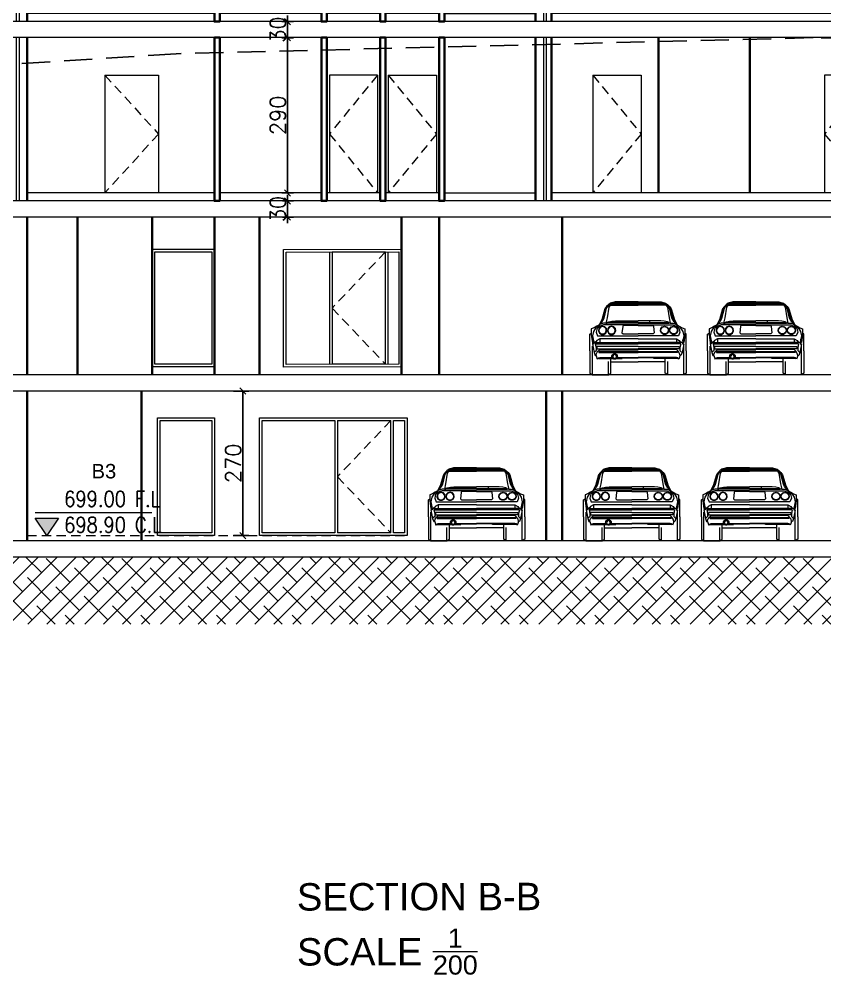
# Model space of a CAD drawing. Header units: metres. Extents: x -322116 to -321123, y -26723 to -26468.
# Drawn here: x -321832.29 to -321817.23, y -26722.71 to -26704.86 of the extents above; entities that cross this region are included whole.
import ezdxf

# ---------------------------------------------------------------- set-up
doc = ezdxf.new("R2010")
doc.units = ezdxf.units.M
doc.header["$LTSCALE"] = 7
doc.header["$MEASUREMENT"] = 0
doc.header["$PDMODE"] = 34
doc.header["$PDSIZE"] = 0.5
for name, pattern in [('1363-TXX-A-XXX-Plots layouts-R02$0$HIDDEN', [0.375, 0.25, -0.125]), ('Hidden', [9.525, 6.35, -3.175]), ('Keyplan G01-C$0$DASHED2', [0.375, 0.25, -0.125])]:
    doc.linetypes.add(name, pattern=pattern)
for name, color, linetype, lineweight in [('1363TX15X-AS301$0$A-FLOR-IDEN', 4, 'Continuous', 18), ('A-ANNO-TXT3', 6, 'Continuous', 30), ('A-DOOR', 134, 'Continuous', 18), ('A-FLOR-HIDN', 9, 'Hidden', 13), ('A-GRID-DIMS', 142, 'Continuous', 9), ('A-WALL-BLWO', 7, 'Continuous', 40), ('L-Structure', 5, 'Continuous', 15), ('plaster', 1, 'Continuous', 0), ('XREF-W09-A-ELEV04$0$A--SECT-TILE', 32, 'Continuous', 5)]:
    doc.layers.add(name, color=color, linetype=linetype, lineweight=lineweight)
doc.layers.add('Layer1', color=2, linetype='Continuous')
doc.styles.add('1363TX15X-AS301$0$EG_SIMPLEX', font='SIMPLEX.shx')
doc.styles.add('EG_SIMPLEX', font='SIMPLEX.shx')
doc.styles.get("Standard").update_dxf_attribs({"font": 'romans.shx', "height": 0.5})
doc.dimstyles.new('ERGA-M-0200', dxfattribs={"dimscale": 1.15, "dimtxt": 0.2, "dimasz": 0.2, "dimexe": 0.1, "dimexo": 0.1, "dimgap": 0.06, "dimtad": 1, "dimdec": 1, "dimlfac": 100, "dimrnd": 5, "dimdsep": 46, "dimtxsty": 'EG_SIMPLEX', "dimblk1": 'OBLIQUE', "dimblk2": 'OBLIQUE', "dimsah": 1, "dimcen": 0.3, "dimclrd": 256, "dimclre": 256, "dimclrt": 2, "dimadec": 0, "dimazin": 0, "dimtfac": 1, "dimtdec": 1, "dimtix": 1, "dimtmove": 2, "dimatfit": 3, "dimldrblk": 'OBLIQUE', "dimfxl": 1, "dimtolj": 1, "dimtzin": 0, "dimarcsym": 0})

# ---------------------------------------------------------------- blocks, each defined once
blk = doc.blocks.new('NEW FOR LEVELS 1 ETAGE')
at = {"layer": 'A-DOOR'}
for p, q in [((-321803.996, -26825.998, -0.001), (-321804.996, -26825.998, -0.001)), ((-321801.97, -26825.998, -0.001), (-321800.97, -26825.998, -0.001)), ((-321796.876, -26825.998, -0.002), (-321797.776, -26825.998, -0.002)), ((-321796.676, -26825.998, -0.002), (-321795.776, -26825.998, -0.002)), ((-321792.853, -26825.998, 0), (-321791.953, -26825.998, 0)), ((-321787.626, -26825.998, 0), (-321788.526, -26825.998, 0)), ((-321786.131, -26828.228, 0), (-321786.131, -26827.228, 0.001)), ((-321786.131, -26827.228, 0.001), (-321786.081, -26827.228, 0.001)), ((-321786.081, -26827.228, 0.001), (-321786.081, -26828.228, 0)), ((-321786.131, -26828.228, 0), (-321786.081, -26828.228, 0))]:
    blk.add_line(p, q, dxfattribs=at)
at = {"layer": 'A-DOOR', "elevation": 0}
for points in [[(-321786.356, -26825.628), (-321787.226, -26825.628), (-321787.226, -26828.228), (-321786.356, -26828.228)], [(-321786.406, -26825.678), (-321787.176, -26825.678), (-321787.176, -26828.178), (-321786.406, -26828.178)]]:
    blk.add_lwpolyline(points, close=True, dxfattribs=at)
at = {"layer": 'A-DOOR'}
for points, elevation in [([(-321804.996, -26825.998), (-321804.996, -26828.198)], -0.001), ([(-321803.996, -26825.998), (-321803.996, -26828.198)], -0.001), ([(-321801.97, -26825.998), (-321801.97, -26828.198)], -0.001), ([(-321800.97, -26825.998), (-321800.97, -26828.198)], -0.001), ([(-321797.776, -26825.998), (-321797.776, -26828.198)], -0.002), ([(-321796.876, -26825.998), (-321796.876, -26828.198)], -0.002), ([(-321796.676, -26825.998), (-321796.676, -26828.198)], -0.002), ([(-321795.776, -26825.998), (-321795.776, -26828.198)], -0.002), ([(-321792.853, -26825.998), (-321792.853, -26828.198)], 0), ([(-321791.953, -26825.998), (-321791.953, -26828.198)], 0), ([(-321788.526, -26825.998), (-321788.526, -26828.198)], 0), ([(-321787.626, -26825.998), (-321787.626, -26828.198)], 0)]:
    blk.add_lwpolyline(points, dxfattribs=dict(at, elevation=elevation))
at = {"layer": 'A-FLOR-HIDN', "linetype": '1363-TXX-A-XXX-Plots layouts-R02$0$HIDDEN', "ltscale": 0.1}
for points, elevation in [([(-321803.996, -26825.998), (-321804.996, -26827.098), (-321803.996, -26828.198)], -0.001), ([(-321801.97, -26825.998), (-321800.97, -26827.098), (-321801.97, -26828.198)], -0.001), ([(-321796.876, -26825.998), (-321797.776, -26827.098), (-321796.876, -26828.198)], -0.002), ([(-321796.676, -26825.998), (-321795.776, -26827.098), (-321796.676, -26828.198)], -0.002), ([(-321792.853, -26825.998), (-321791.953, -26827.098), (-321792.853, -26828.198)], 0), ([(-321787.626, -26825.998), (-321788.526, -26827.098), (-321787.626, -26828.198)], 0)]:
    blk.add_lwpolyline(points, dxfattribs=dict(at, elevation=elevation))
at = {"layer": 'A-WALL-BLWO'}
for p, q in [((-321809.909, -26828.348, -0.001), (-321809.909, -26825.298, 0)), ((-321809.609, -26825.298, -0.001), (-321809.609, -26828.348, 0)), ((-321805.436, -26828.198, -0.001), (-321805.436, -26825.298, -0.001)), ((-321803.726, -26825.298, -0.001), (-321803.726, -26828.348, 0)), ((-321803.426, -26828.348, -0.001), (-321803.426, -26825.298, 0)), ((-321793.926, -26825.298), (-321793.926, -26828.348, 0)), ((-321793.626, -26825.298), (-321793.626, -26828.348, 0)), ((-321791.626, -26828.198, 0), (-321791.626, -26825.298, 0)), ((-321789.921, -26828.198, 0), (-321789.921, -26825.298)), ((-321787.526, -26825.298, -0.001), (-321787.526, -26828.348, 0.001)), ((-321787.226, -26828.348, -0.001), (-321787.226, -26825.298))]:
    blk.add_line(p, q, dxfattribs=at)
for points, elevation in [([(-321799.826, -26825.298), (-321799.926, -26825.298), (-321799.926, -26828.348), (-321799.826, -26828.348)], 0), ([(-321797.826, -26825.298), (-321797.926, -26825.298), (-321797.926, -26828.348), (-321797.826, -26828.348)], -0.001), ([(-321796.726, -26825.298), (-321796.826, -26825.298), (-321796.826, -26828.348), (-321796.726, -26828.348)], -0.001), ([(-321795.626, -26825.298), (-321795.726, -26825.298), (-321795.726, -26828.348), (-321795.626, -26828.348)], 0)]:
    blk.add_lwpolyline(points, close=True, dxfattribs=dict(at, elevation=elevation))
at = {"layer": 'L-Structure'}
for p, q in [((-321787.226, -26825.298, 0), (-321809.909, -26825.298, 0)), ((-321786.156, -26828.348, 0.001), (-321809.909, -26828.348, 0)), ((-321786.156, -26828.348, 0.001), (-321786.156, -26828.228, 0)), ((-321786.156, -26828.228, 0), (-321786.056, -26828.228, 0)), ((-321786.056, -26828.228, 0), (-321786.056, -26828.646, 0.001)), ((-321787.226, -26828.646, 0.001), (-321786.056, -26828.646, 0.001))]:
    blk.add_line(p, q, dxfattribs=at)
at = {"layer": 'XREF-W09-A-ELEV04$0$A--SECT-TILE'}
for p, q in [((-321809.759, -26825.298, -0.001), (-321809.759, -26828.348, -0.001)), ((-321809.709, -26828.348, -0.001), (-321809.709, -26825.298, -0.001)), ((-321803.626, -26828.348, -0.001), (-321803.626, -26825.298, -0.001)), ((-321803.576, -26825.298, -0.001), (-321803.576, -26828.348, -0.001)), ((-321793.776, -26825.298), (-321793.776, -26828.348, 0)), ((-321793.726, -26825.298), (-321793.726, -26828.348, 0)), ((-321787.426, -26828.348, -0.001), (-321787.426, -26825.298, -0.001)), ((-321787.376, -26825.298, -0.001), (-321787.376, -26828.348, -0.001)), ((-321803.726, -26828.198, -0.001), (-321809.609, -26828.198, -0.001)), ((-321799.926, -26828.198, -0.001), (-321803.426, -26828.198, -0.001)), ((-321797.926, -26828.198, -0.001), (-321799.826, -26828.198, -0.001)), ((-321796.826, -26828.198, -0.002), (-321797.826, -26828.198, -0.002)), ((-321795.726, -26828.198, -0.002), (-321796.726, -26828.198, -0.002)), ((-321795.626, -26828.198, -0.001), (-321793.926, -26828.198, -0.001)), ((-321787.526, -26828.198, -0.002), (-321793.626, -26828.198, 0.001)), ((-321787.226, -26828.228, 0), (-321786.156, -26828.228, 0))]:
    blk.add_line(p, q, dxfattribs=at)
blk = doc.blocks.new('NEW FOR CAR')
at = {"layer": 'A-DOOR'}
for p, q in [((-321660.754, -26834.752, 0.001), (-321660.793, -26834.781, 0.001)), ((-321660.761, -26834.765, 0.001), (-321660.787, -26834.778, 0.001)), ((-321660.731, -26834.746, 0.001), (-321660.761, -26834.765, 0.001)), ((-321660.761, -26834.765, 0.001), (-321660.239, -26834.765, 0.001)), ((-321660.728, -26834.741, 0.001), (-321660.754, -26834.752, 0.001)), ((-321660.689, -26834.743, 0.001), (-321660.731, -26834.746, 0.001)), ((-321660.669, -26834.726, 0.001), (-321660.728, -26834.741, 0.001)), ((-321660.239, -26834.743, 0.001), (-321660.689, -26834.743, 0.001)), ((-321660.239, -26834.726, 0.001), (-321660.669, -26834.726, 0.001)), ((-321660.239, -26834.726, 0.001), (-321659.809, -26834.726, 0.001)), ((-321660.239, -26834.743, 0.001), (-321659.789, -26834.743, 0.001)), ((-321659.717, -26834.765, 0.001), (-321660.239, -26834.765, 0.001)), ((-321659.809, -26834.726, 0.001), (-321659.75, -26834.741, 0.001)), ((-321659.789, -26834.743, 0.001), (-321659.747, -26834.746, 0.001)), ((-321659.75, -26834.741, 0.001), (-321659.724, -26834.752, 0.001)), ((-321659.747, -26834.746, 0.001), (-321659.717, -26834.765, 0.001)), ((-321659.724, -26834.752, 0.001), (-321659.685, -26834.781, 0.001)), ((-321659.717, -26834.765, 0.001), (-321659.691, -26834.778, 0.001)), ((-321660.858, -26834.857, 0.001), (-321660.918, -26835.062, 0.001)), ((-321660.889, -26835.016, 0.001), (-321660.846, -26834.843, 0.001)), ((-321660.872, -26835.028, 0.001), (-321660.826, -26834.845, 0.001)), ((-321660.826, -26834.811, 0.001), (-321660.858, -26834.857, 0.001)), ((-321660.846, -26834.843, 0.001), (-321660.813, -26834.811, 0.001)), ((-321660.793, -26834.781, 0.001), (-321660.826, -26834.811, 0.001)), ((-321660.826, -26834.845, 0.001), (-321660.806, -26834.811, 0.001)), ((-321660.787, -26834.824, 0.001), (-321660.819, -26835.022, 0.001)), ((-321660.813, -26834.811, 0.001), (-321660.8, -26834.799, 0.001)), ((-321660.806, -26834.811, 0.001), (-321660.78, -26834.791, 0.001)), ((-321660.8, -26834.799, 0.001), (-321660.806, -26834.811, 0.001)), ((-321660.787, -26834.778, 0.001), (-321660.8, -26834.799, 0.001)), ((-321660.761, -26834.785, 0.001), (-321660.787, -26834.824, 0.001)), ((-321660.78, -26834.791, 0.001), (-321660.761, -26834.785, 0.001)), ((-321660.761, -26834.785, 0.001), (-321660.239, -26834.785, 0.001)), ((-321659.717, -26834.785, 0.001), (-321660.239, -26834.785, 0.001)), ((-321659.717, -26834.785, 0.001), (-321659.691, -26834.824, 0.001)), ((-321659.698, -26834.791, 0.001), (-321659.717, -26834.785, 0.001)), ((-321659.672, -26834.811, 0.001), (-321659.698, -26834.791, 0.001)), ((-321659.691, -26834.778, 0.001), (-321659.678, -26834.799, 0.001)), ((-321659.691, -26834.824, 0.001), (-321659.659, -26835.022, 0.001)), ((-321659.685, -26834.781, 0.001), (-321659.652, -26834.811, 0.001)), ((-321659.665, -26834.811, 0.001), (-321659.678, -26834.799, 0.001)), ((-321659.678, -26834.799, 0.001), (-321659.672, -26834.811, 0.001)), ((-321659.652, -26834.845, 0.001), (-321659.672, -26834.811, 0.001)), ((-321659.632, -26834.843, 0.001), (-321659.665, -26834.811, 0.001)), ((-321659.652, -26834.811, 0.001), (-321659.62, -26834.857, 0.001)), ((-321659.606, -26835.028, 0.001), (-321659.652, -26834.845, 0.001)), ((-321659.589, -26835.016, 0.001), (-321659.632, -26834.843, 0.001)), ((-321659.62, -26834.857, 0.001), (-321659.56, -26835.062, 0.001)), ((-321660.918, -26835.062, 0.001), (-321660.967, -26835.155, 0.001)), ((-321660.956, -26835.15, 0.001), (-321660.889, -26835.016, 0.001)), ((-321660.885, -26835.126, 0.001), (-321660.956, -26835.149, 0.001)), ((-321660.93, -26835.138, 0.001), (-321660.911, -26835.1, 0.001)), ((-321660.911, -26835.1, 0.001), (-321660.895, -26835.074, 0.001)), ((-321660.895, -26835.074, 0.001), (-321660.872, -26835.028, 0.001)), ((-321660.84, -26835.126, 0.001), (-321660.885, -26835.126, 0.001)), ((-321660.819, -26835.022, 0.001), (-321660.84, -26835.126, 0.001)), ((-321660.84, -26835.126, 0.001), (-321660.813, -26835.126, 0.001)), ((-321660.813, -26835.113, 0.001), (-321660.787, -26835.1, 0.001)), ((-321660.239, -26835.113, 0.001), (-321660.813, -26835.113, 0.001)), ((-321660.813, -26835.126, 0.001), (-321660.813, -26835.113, 0.001)), ((-321660.239, -26835.126, 0.001), (-321660.813, -26835.126, 0.001)), ((-321660.787, -26835.1, 0.001), (-321660.728, -26835.087, 0.001)), ((-321660.728, -26835.087, 0.001), (-321660.663, -26835.08, 0.001)), ((-321660.663, -26835.08, 0.001), (-321660.454, -26835.08, 0.001)), ((-321660.454, -26835.08, 0.001), (-321660.239, -26835.08, 0.001)), ((-321660.454, -26835.08, 0.001), (-321660.454, -26835.113, 0.001)), ((-321660.024, -26835.08, 0.001), (-321660.239, -26835.08, 0.001)), ((-321660.239, -26835.113, 0.001), (-321659.665, -26835.113, 0.001)), ((-321660.239, -26835.126, 0.001), (-321659.665, -26835.126, 0.001)), ((-321659.815, -26835.08, 0.001), (-321660.024, -26835.08, 0.001)), ((-321660.024, -26835.08, 0.001), (-321660.024, -26835.113, 0.001)), ((-321659.75, -26835.087, 0.001), (-321659.815, -26835.08, 0.001)), ((-321659.691, -26835.1, 0.001), (-321659.75, -26835.087, 0.001)), ((-321659.665, -26835.113, 0.001), (-321659.691, -26835.1, 0.001)), ((-321659.665, -26835.126, 0.001), (-321659.665, -26835.113, 0.001)), ((-321659.638, -26835.126, 0.001), (-321659.665, -26835.126, 0.001)), ((-321659.659, -26835.022, 0.001), (-321659.638, -26835.126, 0.001)), ((-321659.638, -26835.126, 0.001), (-321659.593, -26835.126, 0.001)), ((-321659.583, -26835.074, 0.001), (-321659.606, -26835.028, 0.001)), ((-321659.593, -26835.126, 0.001), (-321659.522, -26835.149, 0.001)), ((-321659.522, -26835.15, 0.001), (-321659.589, -26835.016, 0.001)), ((-321659.567, -26835.1, 0.001), (-321659.583, -26835.074, 0.001)), ((-321659.548, -26835.138, 0.001), (-321659.567, -26835.1, 0.001)), ((-321659.56, -26835.062, 0.001), (-321659.511, -26835.155, 0.001)), ((-321661.139, -26835.326, 0.001), (-321661.113, -26835.307, 0.001)), ((-321661.061, -26835.211, 0.001), (-321661.113, -26835.23, 0.001)), ((-321661.113, -26835.23, 0.001), (-321661.113, -26835.342, 0.001)), ((-321661.074, -26835.276, 0.001), (-321661.093, -26835.361, 0.001)), ((-321661.023, -26835.198, 0.001), (-321661.074, -26835.276, 0.001)), ((-321661.01, -26835.178, 0.001), (-321661.061, -26835.211, 0.001)), ((-321661.005, -26835.183, 0.001), (-321661.023, -26835.198, 0.001)), ((-321661.004, -26835.217, 0.001), (-321661.022, -26835.289, 0.001)), ((-321661.022, -26835.289, 0.001), (-321660.995, -26835.361, 0.001)), ((-321660.967, -26835.155, 0.001), (-321661.01, -26835.178, 0.001)), ((-321660.956, -26835.149, 0.001), (-321661.005, -26835.183, 0.001)), ((-321660.956, -26835.178, 0.001), (-321661.004, -26835.217, 0.001)), ((-321660.973, -26835.224, 0.001), (-321660.98, -26835.268, 0.001)), ((-321660.98, -26835.268, 0.001), (-321660.961, -26835.308, 0.001)), ((-321660.945, -26835.191, 0.001), (-321660.973, -26835.224, 0.001)), ((-321660.967, -26835.227, 0.001), (-321660.972, -26835.267, 0.001)), ((-321660.972, -26835.267, 0.001), (-321660.956, -26835.303, 0.001)), ((-321660.941, -26835.197, 0.001), (-321660.967, -26835.227, 0.001)), ((-321660.961, -26835.308, 0.001), (-321660.924, -26835.332, 0.001)), ((-321660.885, -26835.152, 0.001), (-321660.956, -26835.178, 0.001)), ((-321660.956, -26835.303, 0.001), (-321660.922, -26835.325, 0.001)), ((-321660.902, -26835.178, 0.001), (-321660.945, -26835.191, 0.001)), ((-321660.902, -26835.185, 0.001), (-321660.941, -26835.197, 0.001)), ((-321660.86, -26835.191, 0.001), (-321660.902, -26835.178, 0.001)), ((-321660.864, -26835.197, 0.001), (-321660.902, -26835.185, 0.001)), ((-321660.878, -26835.152, 0.001), (-321660.885, -26835.152, 0.001)), ((-321660.882, -26835.325, 0.001), (-321660.849, -26835.303, 0.001)), ((-321660.88, -26835.332, 0.001), (-321660.843, -26835.308, 0.001)), ((-321660.239, -26835.152, 0.001), (-321660.878, -26835.152, 0.001)), ((-321660.837, -26835.227, 0.001), (-321660.864, -26835.197, 0.001)), ((-321660.831, -26835.224, 0.001), (-321660.86, -26835.191, 0.001)), ((-321660.849, -26835.303, 0.001), (-321660.832, -26835.267, 0.001)), ((-321660.843, -26835.308, 0.001), (-321660.825, -26835.268, 0.001)), ((-321660.832, -26835.267, 0.001), (-321660.837, -26835.227, 0.001)), ((-321660.825, -26835.268, 0.001), (-321660.831, -26835.224, 0.001)), ((-321660.806, -26835.224, 0.001), (-321660.812, -26835.268, 0.001)), ((-321660.812, -26835.268, 0.001), (-321660.794, -26835.308, 0.001)), ((-321660.777, -26835.191, 0.001), (-321660.806, -26835.224, 0.001)), ((-321660.799, -26835.227, 0.001), (-321660.805, -26835.267, 0.001)), ((-321660.805, -26835.267, 0.001), (-321660.788, -26835.303, 0.001)), ((-321660.773, -26835.197, 0.001), (-321660.799, -26835.227, 0.001)), ((-321660.794, -26835.308, 0.001), (-321660.757, -26835.332, 0.001)), ((-321660.788, -26835.303, 0.001), (-321660.755, -26835.325, 0.001)), ((-321660.735, -26835.178, 0.001), (-321660.777, -26835.191, 0.001)), ((-321660.735, -26835.185, 0.001), (-321660.773, -26835.197, 0.001)), ((-321660.692, -26835.191, 0.001), (-321660.735, -26835.178, 0.001)), ((-321660.696, -26835.197, 0.001), (-321660.735, -26835.185, 0.001)), ((-321660.715, -26835.325, 0.001), (-321660.681, -26835.303, 0.001)), ((-321660.713, -26835.332, 0.001), (-321660.676, -26835.308, 0.001)), ((-321660.67, -26835.227, 0.001), (-321660.696, -26835.197, 0.001)), ((-321660.663, -26835.224, 0.001), (-321660.692, -26835.191, 0.001)), ((-321660.681, -26835.303, 0.001), (-321660.664, -26835.267, 0.001)), ((-321660.676, -26835.308, 0.001), (-321660.657, -26835.268, 0.001)), ((-321660.664, -26835.267, 0.001), (-321660.67, -26835.227, 0.001)), ((-321660.657, -26835.268, 0.001), (-321660.663, -26835.224, 0.001)), ((-321660.526, -26835.185, 0.001), (-321660.539, -26835.302, 0.001)), ((-321660.539, -26835.302, 0.001), (-321660.519, -26835.322, 0.001)), ((-321660.519, -26835.165, 0.001), (-321660.526, -26835.185, 0.001)), ((-321660.239, -26835.165, 0.001), (-321660.519, -26835.165, 0.001)), ((-321660.239, -26835.152, 0.001), (-321659.6, -26835.152, 0.001)), ((-321660.239, -26835.165, 0.001), (-321659.959, -26835.165, 0.001)), ((-321659.959, -26835.165, 0.001), (-321659.952, -26835.185, 0.001)), ((-321659.939, -26835.302, 0.001), (-321659.959, -26835.322, 0.001)), ((-321659.952, -26835.185, 0.001), (-321659.939, -26835.302, 0.001)), ((-321659.821, -26835.268, 0.001), (-321659.815, -26835.224, 0.001)), ((-321659.802, -26835.308, 0.001), (-321659.821, -26835.268, 0.001)), ((-321659.815, -26835.224, 0.001), (-321659.786, -26835.191, 0.001)), ((-321659.814, -26835.267, 0.001), (-321659.808, -26835.227, 0.001)), ((-321659.797, -26835.303, 0.001), (-321659.814, -26835.267, 0.001)), ((-321659.808, -26835.227, 0.001), (-321659.782, -26835.197, 0.001)), ((-321659.765, -26835.332, 0.001), (-321659.802, -26835.308, 0.001)), ((-321659.763, -26835.325, 0.001), (-321659.797, -26835.303, 0.001)), ((-321659.786, -26835.191, 0.001), (-321659.743, -26835.178, 0.001)), ((-321659.782, -26835.197, 0.001), (-321659.743, -26835.185, 0.001)), ((-321659.743, -26835.178, 0.001), (-321659.701, -26835.191, 0.001)), ((-321659.743, -26835.185, 0.001), (-321659.705, -26835.197, 0.001)), ((-321659.69, -26835.303, 0.001), (-321659.723, -26835.325, 0.001)), ((-321659.684, -26835.308, 0.001), (-321659.721, -26835.332, 0.001)), ((-321659.705, -26835.197, 0.001), (-321659.679, -26835.227, 0.001)), ((-321659.701, -26835.191, 0.001), (-321659.672, -26835.224, 0.001)), ((-321659.673, -26835.267, 0.001), (-321659.69, -26835.303, 0.001)), ((-321659.666, -26835.268, 0.001), (-321659.684, -26835.308, 0.001)), ((-321659.679, -26835.227, 0.001), (-321659.673, -26835.267, 0.001)), ((-321659.672, -26835.224, 0.001), (-321659.666, -26835.268, 0.001)), ((-321659.653, -26835.268, 0.001), (-321659.647, -26835.224, 0.001)), ((-321659.635, -26835.308, 0.001), (-321659.653, -26835.268, 0.001)), ((-321659.647, -26835.224, 0.001), (-321659.618, -26835.191, 0.001)), ((-321659.646, -26835.267, 0.001), (-321659.64, -26835.227, 0.001)), ((-321659.629, -26835.303, 0.001), (-321659.646, -26835.267, 0.001)), ((-321659.64, -26835.227, 0.001), (-321659.614, -26835.197, 0.001)), ((-321659.598, -26835.332, 0.001), (-321659.635, -26835.308, 0.001)), ((-321659.596, -26835.325, 0.001), (-321659.629, -26835.303, 0.001)), ((-321659.618, -26835.191, 0.001), (-321659.576, -26835.178, 0.001)), ((-321659.614, -26835.197, 0.001), (-321659.576, -26835.185, 0.001)), ((-321659.6, -26835.152, 0.001), (-321659.593, -26835.152, 0.001)), ((-321659.593, -26835.152, 0.001), (-321659.522, -26835.178, 0.001)), ((-321659.576, -26835.178, 0.001), (-321659.533, -26835.191, 0.001)), ((-321659.576, -26835.185, 0.001), (-321659.537, -26835.197, 0.001)), ((-321659.522, -26835.303, 0.001), (-321659.556, -26835.325, 0.001)), ((-321659.517, -26835.308, 0.001), (-321659.554, -26835.332, 0.001)), ((-321659.537, -26835.197, 0.001), (-321659.511, -26835.227, 0.001)), ((-321659.533, -26835.191, 0.001), (-321659.505, -26835.224, 0.001)), ((-321659.522, -26835.149, 0.001), (-321659.473, -26835.183, 0.001)), ((-321659.522, -26835.178, 0.001), (-321659.474, -26835.217, 0.001)), ((-321659.506, -26835.267, 0.001), (-321659.522, -26835.303, 0.001)), ((-321659.498, -26835.268, 0.001), (-321659.517, -26835.308, 0.001)), ((-321659.511, -26835.155, 0.001), (-321659.468, -26835.178, 0.001)), ((-321659.511, -26835.227, 0.001), (-321659.506, -26835.267, 0.001)), ((-321659.505, -26835.224, 0.001), (-321659.498, -26835.268, 0.001)), ((-321659.456, -26835.289, 0.001), (-321659.483, -26835.361, 0.001)), ((-321659.474, -26835.217, 0.001), (-321659.456, -26835.289, 0.001)), ((-321659.473, -26835.183, 0.001), (-321659.455, -26835.198, 0.001)), ((-321659.468, -26835.178, 0.001), (-321659.417, -26835.211, 0.001)), ((-321659.455, -26835.198, 0.001), (-321659.404, -26835.276, 0.001)), ((-321659.417, -26835.211, 0.001), (-321659.365, -26835.23, 0.001)), ((-321659.404, -26835.276, 0.001), (-321659.385, -26835.361, 0.001)), ((-321659.365, -26835.23, 0.001), (-321659.365, -26835.342, 0.001)), ((-321659.339, -26835.326, 0.001), (-321659.365, -26835.307, 0.001)), ((-321661.139, -26835.642, 0.001), (-321661.139, -26835.326, 0.001)), ((-321661.113, -26835.342, 0.001), (-321661.093, -26835.485, 0.001)), ((-321661.093, -26835.361, 0.001), (-321661.067, -26835.485, 0.001)), ((-321661.093, -26835.485, 0.001), (-321661.067, -26835.485, 0.001)), ((-321661.091, -26835.425, 0.001), (-321661.087, -26835.452, 0.001)), ((-321661.084, -26835.425, 0.001), (-321661.091, -26835.425, 0.001)), ((-321661.087, -26835.452, 0.001), (-321661.079, -26835.452, 0.001)), ((-321661.079, -26835.452, 0.001), (-321661.084, -26835.425, 0.001)), ((-321661.083, -26835.509, 0.001), (-321661.083, -26835.488, 0.001)), ((-321661.022, -26835.465, 0.001), (-321661.067, -26835.485, 0.001)), ((-321661.067, -26835.485, 0.001), (-321660.239, -26835.485, 0.001)), ((-321661.067, -26835.485, 0.001), (-321661.067, -26835.511, 0.001)), ((-321661.01, -26835.449, 0.001), (-321661.022, -26835.465, 0.001)), ((-321660.956, -26835.419, 0.001), (-321661.01, -26835.449, 0.001)), ((-321660.995, -26835.361, 0.001), (-321660.239, -26835.361, 0.001)), ((-321660.239, -26835.419, 0.001), (-321660.956, -26835.419, 0.001)), ((-321660.956, -26835.419, 0.001), (-321660.956, -26835.485, 0.001)), ((-321660.924, -26835.332, 0.001), (-321660.88, -26835.332, 0.001)), ((-321660.922, -26835.325, 0.001), (-321660.882, -26835.325, 0.001)), ((-321660.757, -26835.332, 0.001), (-321660.713, -26835.332, 0.001)), ((-321660.755, -26835.325, 0.001), (-321660.715, -26835.325, 0.001)), ((-321660.519, -26835.322, 0.001), (-321660.239, -26835.322, 0.001)), ((-321659.959, -26835.322, 0.001), (-321660.239, -26835.322, 0.001)), ((-321659.483, -26835.361, 0.001), (-321660.239, -26835.361, 0.001)), ((-321660.239, -26835.419, 0.001), (-321659.522, -26835.419, 0.001)), ((-321659.411, -26835.485, 0.001), (-321660.239, -26835.485, 0.001)), ((-321659.721, -26835.332, 0.001), (-321659.765, -26835.332, 0.001)), ((-321659.723, -26835.325, 0.001), (-321659.763, -26835.325, 0.001)), ((-321659.554, -26835.332, 0.001), (-321659.598, -26835.332, 0.001)), ((-321659.556, -26835.325, 0.001), (-321659.596, -26835.325, 0.001)), ((-321659.522, -26835.419, 0.001), (-321659.468, -26835.449, 0.001)), ((-321659.522, -26835.419, 0.001), (-321659.522, -26835.485, 0.001)), ((-321659.468, -26835.449, 0.001), (-321659.456, -26835.465, 0.001)), ((-321659.456, -26835.465, 0.001), (-321659.411, -26835.485, 0.001)), ((-321659.385, -26835.361, 0.001), (-321659.411, -26835.485, 0.001)), ((-321659.411, -26835.485, 0.001), (-321659.411, -26835.511, 0.001)), ((-321659.385, -26835.485, 0.001), (-321659.411, -26835.485, 0.001)), ((-321659.399, -26835.452, 0.001), (-321659.394, -26835.425, 0.001)), ((-321659.391, -26835.452, 0.001), (-321659.399, -26835.452, 0.001)), ((-321659.395, -26835.509, 0.001), (-321659.395, -26835.488, 0.001)), ((-321659.394, -26835.425, 0.001), (-321659.387, -26835.425, 0.001)), ((-321659.387, -26835.425, 0.001), (-321659.391, -26835.452, 0.001)), ((-321659.365, -26835.342, 0.001), (-321659.385, -26835.485, 0.001)), ((-321659.339, -26835.642, 0.001), (-321659.339, -26835.326, 0.001)), ((-321661.139, -26835.642, 0.001), (-321661.139, -26836.058, 0.001)), ((-321661.093, -26835.511, 0.001), (-321661.08, -26835.576, 0.001)), ((-321661.067, -26835.511, 0.001), (-321661.093, -26835.511, 0.001)), ((-321661.093, -26836.091, 0.001), (-321661.093, -26835.551, 0.001)), ((-321661.08, -26835.576, 0.001), (-321661.061, -26835.674, 0.001)), ((-321661.022, -26835.635, 0.001), (-321661.054, -26835.667, 0.001)), ((-321661.038, -26835.511, 0.001), (-321660.239, -26835.511, 0.001)), ((-321661.038, -26835.511, 0.001), (-321661.022, -26835.576, 0.001)), ((-321661.022, -26835.576, 0.001), (-321661.022, -26835.635, 0.001)), ((-321661.015, -26835.687, 0.001), (-321661, -26835.667, 0.001)), ((-321660.239, -26835.557, 0.001), (-321661.008, -26835.557, 0.001)), ((-321661.008, -26835.557, 0.001), (-321661.008, -26835.602, 0.001)), ((-321661.008, -26835.602, 0.001), (-321660.239, -26835.602, 0.001)), ((-321661, -26835.667, 0.001), (-321660.989, -26835.648, 0.001)), ((-321660.989, -26835.648, 0.001), (-321660.981, -26835.638, 0.001)), ((-321660.981, -26835.638, 0.001), (-321660.962, -26835.622, 0.001)), ((-321660.239, -26835.654, 0.001), (-321660.974, -26835.654, 0.001)), ((-321660.974, -26835.654, 0.001), (-321660.974, -26835.674, 0.001)), ((-321660.962, -26835.622, 0.001), (-321660.932, -26835.615, 0.001)), ((-321660.932, -26835.615, 0.001), (-321660.239, -26835.615, 0.001)), ((-321659.44, -26835.511, 0.001), (-321660.239, -26835.511, 0.001)), ((-321660.239, -26835.557, 0.001), (-321659.47, -26835.557, 0.001)), ((-321659.47, -26835.602, 0.001), (-321660.239, -26835.602, 0.001)), ((-321659.546, -26835.615, 0.001), (-321660.239, -26835.615, 0.001)), ((-321660.239, -26835.654, 0.001), (-321659.504, -26835.654, 0.001)), ((-321659.516, -26835.622, 0.001), (-321659.546, -26835.615, 0.001)), ((-321659.497, -26835.638, 0.001), (-321659.516, -26835.622, 0.001)), ((-321659.504, -26835.654, 0.001), (-321659.504, -26835.674, 0.001)), ((-321659.489, -26835.648, 0.001), (-321659.497, -26835.638, 0.001)), ((-321659.478, -26835.667, 0.001), (-321659.489, -26835.648, 0.001)), ((-321659.463, -26835.687, 0.001), (-321659.478, -26835.667, 0.001)), ((-321659.47, -26835.557, 0.001), (-321659.47, -26835.602, 0.001)), ((-321659.44, -26835.511, 0.001), (-321659.456, -26835.576, 0.001)), ((-321659.456, -26835.576, 0.001), (-321659.456, -26835.635, 0.001)), ((-321659.456, -26835.635, 0.001), (-321659.424, -26835.667, 0.001)), ((-321659.398, -26835.576, 0.001), (-321659.417, -26835.674, 0.001)), ((-321659.411, -26835.511, 0.001), (-321659.385, -26835.511, 0.001)), ((-321659.385, -26835.511, 0.001), (-321659.398, -26835.576, 0.001)), ((-321659.385, -26836.091, 0.001), (-321659.385, -26835.551, 0.001)), ((-321659.339, -26835.642, 0.001), (-321659.339, -26836.058, 0.001)), ((-321661.061, -26835.674, 0.001), (-321661.041, -26835.726, 0.001)), ((-321661.041, -26835.726, 0.001), (-321661.022, -26835.726, 0.001)), ((-321661.025, -26835.726, 0.001), (-321661.015, -26835.687, 0.001)), ((-321661.022, -26835.726, 0.001), (-321661.006, -26835.785, 0.001)), ((-321661.006, -26835.785, 0.001), (-321660.998, -26835.798, 0.001)), ((-321660.998, -26835.798, 0.001), (-321660.995, -26835.785, 0.001)), ((-321660.995, -26835.785, 0.001), (-321660.976, -26835.772, 0.001)), ((-321660.981, -26835.785, 0.001), (-321660.699, -26835.785, 0.001)), ((-321660.976, -26835.772, 0.001), (-321660.956, -26835.765, 0.001)), ((-321660.974, -26835.674, 0.001), (-321660.239, -26835.674, 0.001)), ((-321660.956, -26835.765, 0.001), (-321660.728, -26835.765, 0.001)), ((-321660.794, -26836.091, 0.001), (-321660.794, -26835.839, 0.001)), ((-321660.748, -26836.056, 0.001), (-321660.748, -26835.789, 0.001)), ((-321660.748, -26835.843, 0.001), (-321660.239, -26835.843, 0.001)), ((-321660.728, -26835.765, 0.001), (-321660.726, -26835.733, 0.001)), ((-321660.726, -26835.733, 0.001), (-321660.722, -26835.713, 0.001)), ((-321660.722, -26835.713, 0.001), (-321660.689, -26835.693, 0.001)), ((-321660.717, -26835.727, 0.001), (-321660.721, -26835.752, 0.001)), ((-321660.721, -26835.752, 0.001), (-321660.71, -26835.775, 0.001)), ((-321660.701, -26835.707, 0.001), (-321660.717, -26835.727, 0.001)), ((-321660.708, -26835.731, 0.001), (-321660.711, -26835.751, 0.001)), ((-321660.711, -26835.751, 0.001), (-321660.703, -26835.769, 0.001)), ((-321660.71, -26835.775, 0.001), (-321660.689, -26835.789, 0.001)), ((-321660.695, -26835.716, 0.001), (-321660.708, -26835.731, 0.001)), ((-321660.703, -26835.769, 0.001), (-321660.686, -26835.78, 0.001)), ((-321660.676, -26835.7, 0.001), (-321660.701, -26835.707, 0.001)), ((-321660.676, -26835.71, 0.001), (-321660.695, -26835.716, 0.001)), ((-321660.689, -26835.693, 0.001), (-321660.663, -26835.693, 0.001)), ((-321660.689, -26835.789, 0.001), (-321660.663, -26835.789, 0.001)), ((-321660.686, -26835.78, 0.001), (-321660.666, -26835.78, 0.001)), ((-321660.651, -26835.707, 0.001), (-321660.676, -26835.7, 0.001)), ((-321660.657, -26835.716, 0.001), (-321660.676, -26835.71, 0.001)), ((-321660.666, -26835.78, 0.001), (-321660.649, -26835.769, 0.001)), ((-321660.663, -26835.693, 0.001), (-321660.63, -26835.713, 0.001)), ((-321660.663, -26835.789, 0.001), (-321660.641, -26835.775, 0.001)), ((-321660.643, -26835.731, 0.001), (-321660.657, -26835.716, 0.001)), ((-321660.634, -26835.727, 0.001), (-321660.651, -26835.707, 0.001)), ((-321660.651, -26835.785, 0.001), (-321660.536, -26835.785, 0.001)), ((-321660.649, -26835.769, 0.001), (-321660.641, -26835.751, 0.001)), ((-321660.641, -26835.751, 0.001), (-321660.643, -26835.731, 0.001)), ((-321660.641, -26835.775, 0.001), (-321660.631, -26835.752, 0.001)), ((-321660.631, -26835.752, 0.001), (-321660.634, -26835.727, 0.001)), ((-321660.63, -26835.713, 0.001), (-321660.626, -26835.733, 0.001)), ((-321660.626, -26835.733, 0.001), (-321660.624, -26835.765, 0.001)), ((-321660.624, -26835.765, 0.001), (-321660.239, -26835.765, 0.001)), ((-321660.536, -26835.771, 0.001), (-321660.239, -26835.772, 0.001)), ((-321660.536, -26835.785, 0.001), (-321660.536, -26835.771, 0.001)), ((-321659.504, -26835.674, 0.001), (-321660.239, -26835.674, 0.001)), ((-321659.522, -26835.765, 0.001), (-321660.239, -26835.765, 0.001)), ((-321659.942, -26835.771, 0.001), (-321660.239, -26835.772, 0.001)), ((-321659.73, -26835.843, 0.001), (-321660.239, -26835.843, 0.001)), ((-321659.942, -26835.785, 0.001), (-321659.942, -26835.771, 0.001)), ((-321659.497, -26835.785, 0.001), (-321659.942, -26835.785, 0.001)), ((-321659.73, -26836.056, 0.001), (-321659.73, -26835.789, 0.001)), ((-321659.684, -26836.091, 0.001), (-321659.684, -26835.839, 0.001)), ((-321659.502, -26835.772, 0.001), (-321659.522, -26835.765, 0.001)), ((-321659.483, -26835.785, 0.001), (-321659.502, -26835.772, 0.001)), ((-321659.48, -26835.798, 0.001), (-321659.483, -26835.785, 0.001)), ((-321659.472, -26835.785, 0.001), (-321659.48, -26835.798, 0.001)), ((-321659.456, -26835.726, 0.001), (-321659.472, -26835.785, 0.001)), ((-321659.453, -26835.726, 0.001), (-321659.463, -26835.687, 0.001)), ((-321659.437, -26835.726, 0.001), (-321659.456, -26835.726, 0.001)), ((-321659.417, -26835.674, 0.001), (-321659.437, -26835.726, 0.001)), ((-321661.139, -26836.058, 0.001), (-321661.093, -26836.091, 0.001)), ((-321661.093, -26836.091, 0.001), (-321660.794, -26836.091, 0.001)), ((-321660.794, -26836.091, 0.001), (-321660.748, -26836.056, 0.001)), ((-321659.684, -26836.091, 0.001), (-321659.73, -26836.056, 0.001)), ((-321659.385, -26836.091, 0.001), (-321659.684, -26836.091, 0.001)), ((-321659.339, -26836.058, 0.001), (-321659.385, -26836.091, 0.001))]:
    blk.add_line(p, q, dxfattribs=at)
blk = doc.blocks.new('*U133')
blk.add_hatch(color=256).paths.add_polyline_path([(150, 225), (-150, 225), (0, 0)])
blk.add_line((-150, 300), (1362, 300))
blk.add_lwpolyline([(-150, 225), (150, 225), (0, 0)], close=True)
at = {"style": '1363TX15X-AS301$0$EG_SIMPLEX', "width": 0.85}
for tag, p in [('F.F.L.', (225, 375)), ('C.L.', (225, 39))]:
    blk.add_attdef(tag, p, '', height=200, dxfattribs=at)
blk = doc.blocks.new('_OBLIQUE')
at = {"color": 0, "linetype": 'ByBlock'}
blk.add_line((-0.5, -0.5), (0.5, 0.5), dxfattribs=at)
blk = doc.blocks.new('*D121')
at = {"layer": 'A-GRID-DIMS', "lineweight": -2, "transparency": 16777216}
for p, q in [((-321827.382, -26705.209), (-321827.162, -26705.209)), ((-321827.277, -26708.109), (-321827.277, -26705.209)), ((-321827.382, -26708.109), (-321827.162, -26708.109))]:
    blk.add_line(p, q, dxfattribs=at)
at = {"layer": 'Defpoints', "color": 0, "transparency": 16777216}
for p in [(-321827.497, -26705.209, 0), (-321827.277, -26705.209), (-321827.497, -26708.109, 0.001)]:
    blk.add_point(p, dxfattribs=at)
at = {"layer": 'A-GRID-DIMS', "lineweight": -2, "transparency": 16777216, "xscale": 0.115, "yscale": 0.115, "zscale": 0.115}
for p, rotation in [((-321827.277, -26705.209), 90), ((-321827.277, -26708.109), 270)]:
    blk.add_blockref('_OBLIQUE', p, dxfattribs=dict(at, rotation=rotation))
at = {"layer": 'A-GRID-DIMS', "color": 2, "transparency": 16777216, "insert": (-321827.455, -26706.659), "char_height": 0.2875, "attachment_point": 5, "rotation": 90, "style": 'EG_SIMPLEX'}
blk.add_mtext('\\A1;290', dxfattribs=at)
blk = doc.blocks.new('*D116')
at = {"layer": 'A-GRID-DIMS', "lineweight": -2, "transparency": 16777216}
for p, q in [((-321827.277, -26708.259), (-321827.277, -26708.144)), ((-321827.371, -26708.259), (-321827.162, -26708.259)), ((-321827.277, -26708.559), (-321827.277, -26708.259)), ((-321827.371, -26708.559), (-321827.162, -26708.559)), ((-321827.277, -26708.559), (-321827.277, -26708.674))]:
    blk.add_line(p, q, dxfattribs=at)
at = {"layer": 'Defpoints', "color": 0, "transparency": 16777216}
for p in [(-321827.486, -26708.259, 0.001), (-321827.277, -26708.259), (-321827.486, -26708.559, 0.001)]:
    blk.add_point(p, dxfattribs=at)
at = {"layer": 'A-GRID-DIMS', "lineweight": -2, "transparency": 16777216, "xscale": 0.115, "yscale": 0.115, "zscale": 0.115}
for p, rotation in [((-321827.277, -26708.259), 270), ((-321827.277, -26708.559), 90)]:
    blk.add_blockref('_OBLIQUE', p, dxfattribs=dict(at, rotation=rotation))
at = {"layer": 'A-GRID-DIMS', "color": 2, "transparency": 16777216, "insert": (-321827.455, -26708.409), "char_height": 0.2875, "attachment_point": 5, "rotation": 90, "style": 'EG_SIMPLEX'}
blk.add_mtext('\\A1;30', dxfattribs=at)
blk = doc.blocks.new('*D117')
at = {"layer": 'A-GRID-DIMS', "lineweight": -2, "transparency": 16777216}
for p, q in [((-321827.277, -26704.909), (-321827.277, -26704.794)), ((-321827.382, -26704.909), (-321827.162, -26704.909)), ((-321827.277, -26705.209), (-321827.277, -26704.909)), ((-321827.382, -26705.209), (-321827.162, -26705.209)), ((-321827.277, -26705.209), (-321827.277, -26705.324))]:
    blk.add_line(p, q, dxfattribs=at)
at = {"layer": 'Defpoints', "color": 0, "transparency": 16777216}
for p in [(-321827.497, -26704.909, 0), (-321827.277, -26704.909), (-321827.497, -26705.209, 0)]:
    blk.add_point(p, dxfattribs=at)
at = {"layer": 'A-GRID-DIMS', "lineweight": -2, "transparency": 16777216, "xscale": 0.115, "yscale": 0.115, "zscale": 0.115}
for p, rotation in [((-321827.277, -26704.909), 270), ((-321827.277, -26705.209), 90)]:
    blk.add_blockref('_OBLIQUE', p, dxfattribs=dict(at, rotation=rotation))
at = {"layer": 'A-GRID-DIMS', "color": 2, "transparency": 16777216, "insert": (-321827.455, -26705.059), "char_height": 0.2875, "attachment_point": 5, "rotation": 90, "style": 'EG_SIMPLEX'}
blk.add_mtext('\\A1;30', dxfattribs=at)
blk = doc.blocks.new('*D130')
at = {"layer": 'A-GRID-DIMS', "lineweight": -2, "transparency": 16777216}
for p, q in [((-321828.286, -26711.809), (-321827.997, -26711.809)), ((-321828.112, -26711.809), (-321828.112, -26714.509)), ((-321828.286, -26714.509), (-321827.997, -26714.509))]:
    blk.add_line(p, q, dxfattribs=at)
at = {"layer": 'Defpoints', "color": 0, "transparency": 16777216}
for p in [(-321828.401, -26711.809, 0.001), (-321828.401, -26714.509, 0.001), (-321828.112, -26714.509)]:
    blk.add_point(p, dxfattribs=at)
at = {"layer": 'A-GRID-DIMS', "lineweight": -2, "transparency": 16777216, "xscale": 0.115, "yscale": 0.115, "zscale": 0.115}
for p, rotation in [((-321828.112, -26711.809), 90), ((-321828.112, -26714.509), 270)]:
    blk.add_blockref('_OBLIQUE', p, dxfattribs=dict(at, rotation=rotation))
at = {"layer": 'A-GRID-DIMS', "color": 2, "transparency": 16777216, "insert": (-321828.29, -26713.159), "char_height": 0.2875, "attachment_point": 5, "rotation": 90, "style": 'EG_SIMPLEX'}
blk.add_mtext('\\A1;270', dxfattribs=at)

msp = doc.modelspace()

# ---------------------------------------------------------------- hatches: boundary and pattern name
at = {"layer": 'plaster'}
h = msp.add_hatch(dxfattribs=at)
h.set_pattern_fill('ANSI38', color=256, scale=2)
h.paths.add_polyline_path([(-321844.2594, -26706.4551), (-321845.3262, -26706.5229), (-321845.3262, -26718.2607), (-321839.2383, -26718.2607), (-321839.2383, -26716.1619), (-321810.1592, -26716.1619), (-321810.1592, -26708.1387), (-321811.4467, -26708.1387), (-321811.4467, -26714.9087), (-321840.1543, -26714.9087), (-321840.1543, -26717.3187), (-321844.2594, -26717.3187)])

# ---------------------------------------------------------------- linework, layer by layer
at = {"layer": 'A-DOOR'}
for p, q in [((-321826.4934, -26709.2087, -0.0007), (-321826.4934, -26711.3087, -0.0007)), ((-321826.4434, -26709.2087, -0.0007), (-321826.4434, -26711.3087, -0.0007)), ((-321825.4434, -26711.3087, -0.0007), (-321825.4434, -26709.2087, -0.0007)), ((-321825.3934, -26711.3087, -0.0007), (-321825.3934, -26709.2087, -0.0007)), ((-321826.3933, -26712.3587, 0), (-321826.3933, -26714.4587, 0)), ((-321826.3433, -26712.3587, 0), (-321826.3433, -26714.4587, 0)), ((-321825.3433, -26714.4587, 0), (-321825.3433, -26712.3587, 0)), ((-321825.2933, -26714.4587, 0), (-321825.2933, -26712.3587, 0))]:
    msp.add_line(p, q, dxfattribs=at)
for points, elevation in [([(-321829.8033, -26709.1587), (-321828.6433, -26709.1587), (-321828.6433, -26711.3587), (-321829.8033, -26711.3587)], -0.0001), ([(-321829.7533, -26709.2087), (-321828.6933, -26709.2087), (-321828.6933, -26711.3087), (-321829.7533, -26711.3087)], -0.0001), ([(-321827.3494, -26709.1652), (-321825.1433, -26709.1587), (-321825.1433, -26711.3587), (-321827.3494, -26711.3652)], -0.0001), ([(-321827.2994, -26709.2152), (-321825.1933, -26709.2087), (-321825.1933, -26711.3087), (-321827.2994, -26711.3152)], -0.0001), ([(-321827.7989, -26712.3087), (-321825.0432, -26712.3087), (-321825.0432, -26714.5087), (-321827.7989, -26714.5087)], 0.0006)]:
    msp.add_lwpolyline(points, close=True, dxfattribs=dict(at, elevation=elevation))
for points, elevation in [([(-321826.4434, -26709.2087), (-321825.4434, -26709.2087)], -0.0001), ([(-321825.4434, -26711.3087), (-321826.4434, -26711.3087)], -0.0001), ([(-321826.3933, -26714.4587), (-321827.7489, -26714.4587), (-321827.7489, -26712.3587), (-321826.3933, -26712.3587)], 0.0006), ([(-321826.3433, -26712.3587), (-321825.3433, -26712.3587)], 0.0006), ([(-321825.2933, -26712.3587), (-321825.0932, -26712.3587), (-321825.0932, -26714.4587), (-321825.2933, -26714.4587)], 0.0006), ([(-321825.3433, -26714.4587), (-321826.3433, -26714.4587)], 0.0006)]:
    msp.add_lwpolyline(points, dxfattribs=dict(at, elevation=elevation))
for points in [[(-321829.7033, -26712.3087), (-321828.6433, -26712.3087), (-321828.6433, -26714.5087), (-321829.7033, -26714.5087)], [(-321829.6533, -26712.3587), (-321828.6933, -26712.3587), (-321828.6933, -26714.4587), (-321829.6533, -26714.4587)]]:
    msp.add_lwpolyline(points, close=True, dxfattribs=at)
at = {"layer": 'A-FLOR-HIDN', "linetype": '1363-TXX-A-XXX-Plots layouts-R02$0$HIDDEN', "ltscale": 0.1}
msp.add_line((-321832.1418, -26714.5087, 0.0006), (-321825.0432, -26714.5087, 0.0006), dxfattribs=at)
for points, elevation in [([(-321825.4434, -26709.2087), (-321826.4434, -26710.2587), (-321825.4434, -26711.3087)], -0.0007), ([(-321825.3433, -26712.3587), (-321826.3433, -26713.4087), (-321825.3433, -26714.4587)], 0)]:
    msp.add_lwpolyline(points, dxfattribs=dict(at, elevation=elevation))
at = {"layer": 'A-WALL-BLWO'}
for p, q in [((-321832.1418, -26708.5587, 0), (-321832.1418, -26711.5087, 0.0007)), ((-321832.1418, -26711.8087), (-321832.1418, -26714.6087, 0.0006)), ((-321830.0033, -26711.8087, -0.0001), (-321830.0033, -26714.6087, 0.0005)), ((-321822.4433, -26711.8087, -0.0001), (-321822.4433, -26714.6087, 0.0005)), ((-321822.1433, -26711.8087, -0.0001), (-321822.1433, -26714.6087, 0.0005))]:
    msp.add_line(p, q, dxfattribs=at)
for points, elevation in [([(-321832.1418, -26711.5087), (-321832.1418, -26708.5587)], 0.0001), ([(-321831.2033, -26711.5087), (-321831.2033, -26708.5587)], 0), ([(-321829.8033, -26711.5087), (-321829.8033, -26708.5587)], 0), ([(-321822.1433, -26711.5087), (-321822.1433, -26708.5587)], 0.0005)]:
    msp.add_lwpolyline(points, dxfattribs=dict(at, elevation=elevation))
for points in [[(-321828.6433, -26711.5087), (-321828.6433, -26708.5587)], [(-321827.7989, -26711.5087), (-321827.7989, -26708.5587)], [(-321825.1433, -26711.5087), (-321825.1433, -26708.5587)], [(-321824.4433, -26711.5087), (-321824.4433, -26708.5587)]]:
    msp.add_lwpolyline(points, dxfattribs=at)
at = {"layer": 'L-Structure'}
for p, q in [((-321815.9433, -26705.2087, -0.0015), (-321838.6265, -26705.2087, 0.0001)), ((-321811.7471, -26708.2587, -128.87), (-321838.6265, -26708.2587, -128.8703)), ((-321811.7477, -26708.5587, -128.8703), (-321840.1543, -26708.5587, -128.8699)), ((-321811.7477, -26711.5087, 0.0004), (-321840.1543, -26711.5087, 0.0007)), ((-321811.7477, -26711.8087, 0.0004), (-321840.1543, -26711.8087, 0.0007)), ((-321811.7477, -26714.6087, 0.0005), (-321840.1543, -26714.6087, 0.0007)), ((-321811.4467, -26714.9087, 0.0005), (-321840.1543, -26714.9087, 0.0007))]:
    msp.add_line(p, q, dxfattribs=at)
at = {"layer": 'Layer1', "linetype": 'Keyplan G01-C$0$DASHED2', "ltscale": 0.3, "elevation": 707.9989}
msp.add_lwpolyline([(-321808.1185, -26705.454), (-321817.4538, -26705.2087), (-321829.3561, -26705.5087), (-321845.1032, -26706.5087)], dxfattribs=at)

# ---------------------------------------------------------------- block references
at = {"layer": '1363TX15X-AS301$0$A-FLOR-IDEN', "xscale": 0.00144, "yscale": 0.00144, "zscale": 0.00144}
msp.add_blockref('*U133', (-321831.7734, -26714.5087, 0.0007), dxfattribs=at).add_auto_attribs({'C.L.': '698.90 C.L', 'F.F.L.': '699.00 F.L'})
at = {"layer": 'A-WALL-BLWO'}
for name, p in [('NEW FOR LEVELS 1 ETAGE', (-28.7174, 123.4397, 0.0001)), ('NEW FOR LEVELS 1 ETAGE', (-28.7174, 120.0897, 0.0001)), ('NEW FOR CAR', (-160.4873, 124.582, -0.0002)), ('NEW FOR CAR', (-158.2873, 124.582, -0.0002)), ('NEW FOR CAR', (-163.5043, 121.482, -0.0001)), ('NEW FOR CAR', (-160.6043, 121.482, -0.0001)), ('NEW FOR CAR', (-158.4043, 121.482, -0.0001))]:
    msp.add_blockref(name, p, dxfattribs=at)

# ---------------------------------------------------------------- texts
at = {"layer": 'A-ANNO-TXT3', "lineweight": 5}
for s, width, gutter_width, heights, insert, char_height, attachment_point, rotation in [('\\A1;{\\fArial Unicode MS|b0|i0|c0|p34;B3}', 1.423931, 3.0774, [0.4674], (-321830.9379, -26713.1702), 0.27, 1, 359.90083), ('\\A1;{\\fArial Unicode MS|b0|i0|c0|p34;SECTION B-B\\PSCALE \\H0.7x;\\S1/200;}', 8.323156, 7.6934, [2.2325], (-321827.0996, -26722.7135, 0.0007), 0.511674, 7, 0.09917)]:
    msp.add_mtext_dynamic_manual_height_columns(s, width=width, gutter_width=gutter_width, heights=heights, dxfattribs=dict(at, insert=insert, char_height=char_height, attachment_point=attachment_point, rotation=rotation))

# ---------------------------------------------------------------- dimensions: what is measured, and where the dimension line sits
at = {"layer": 'A-GRID-DIMS'}
for base, p1, p2, picture, middle in [((-321827.2772, -26704.9087), (-321827.4972, -26705.2087, 0.0001), (-321827.4972, -26704.9087, 0.0001), '*D117', (-321827.4554, -26705.0587)), ((-321827.2772, -26705.2087), (-321827.4972, -26708.1087, 0.0007), (-321827.4972, -26705.2087, 0.0001), '*D121', (-321827.4554, -26706.6587)), ((-321827.2772, -26708.2587), (-321827.4856, -26708.5587, 0.0007), (-321827.4856, -26708.2587, 0.0013), '*D116', (-321827.4554, -26708.4087)), ((-321828.1122, -26714.5087), (-321828.4014, -26711.8087, 0.0006), (-321828.4014, -26714.5087, 0.0006), '*D130', (-321828.2904, -26713.1587))]:
    dim = msp.add_linear_dim(base=base, p1=p1, p2=p2, angle=90, dimstyle='ERGA-M-0200', override={"dimtxt": 0.25, "dimasz": 0.1, "dimgap": 0.03, "dimfxl": 100}, dxfattribs=at)
    dim.commit()
    dim.dimension.update_dxf_attribs({"geometry": picture, "text_midpoint": middle})

doc.saveas('drawing.dxf')
